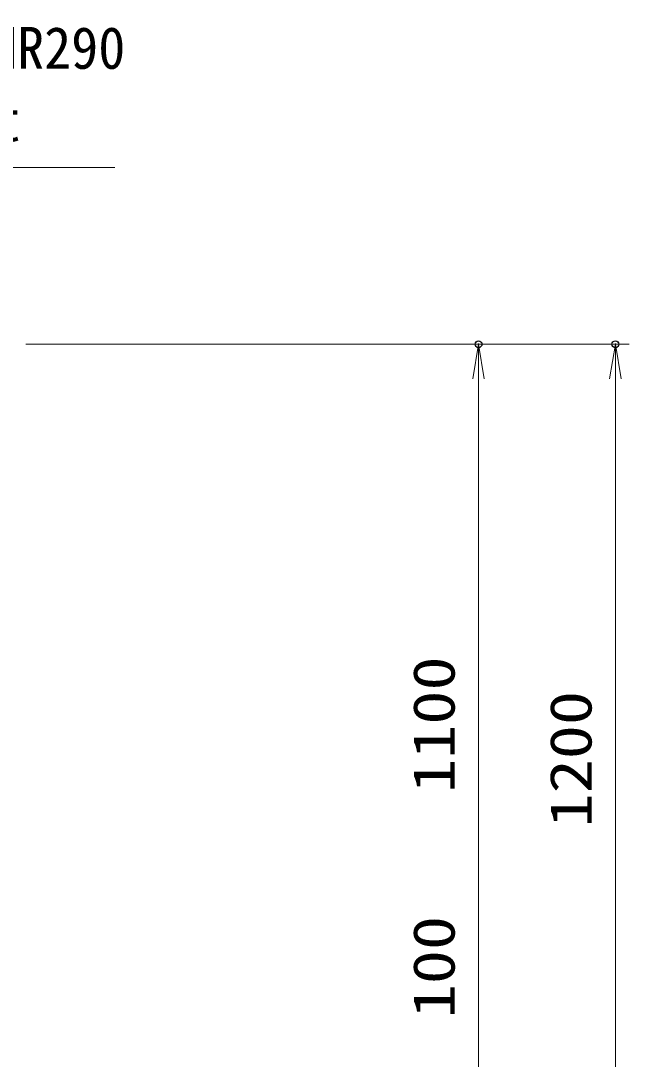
# Model space of a CAD drawing. Units: millimetres at full size. Extents: x -5940 to 5940, y -4200 to 4200.
# Drawn here: x -119 to 762, y -1263 to 240 of the extents above; entities that cross this region are included whole.
import ezdxf
from ezdxf.enums import TextEntityAlignment as Align

# ---------------------------------------------------------------- set-up
doc = ezdxf.new("R2010")
doc.units = ezdxf.units.MM
doc.header["$LTSCALE"] = 20
doc.header["$PDMODE"] = 32
doc.header["$PDSIZE"] = 10
doc.layers.add('0-6_寸法線', color=4, linetype='Continuous', lineweight=18)
doc.layers.add('0-7_0', color=7, linetype='Continuous', lineweight=18)
doc.layers.add('0-8_Defpoints', color=7, linetype='Continuous')
doc.styles.add('ＭＳ ゴシック', font='')
doc.styles.get('ＭＳ ゴシック').set_extended_font_data('MS Gothic')

# ---------------------------------------------------------------- blocks, each defined once
blk = doc.blocks.new('_Open')
at = {"layer": '0-7_0'}
blk.add_line((-20, 3.333), (0, 0), dxfattribs=at)
blk.add_lwpolyline([(-20, -3.333), (0, 0), (-20, 0)], dxfattribs=at)
blk = doc.blocks.new('S25')
at = {"layer": '0-6_寸法線'}
for points in [[(-2795332.3, 58507448.3), (-2809552.3, 58507448.3), (-2813491.2, 58499217.1), (-2813922.9, 58498315)], [(-2813641.6, 58499289), (-2813922.9, 58498315), (-2813340.9, 58499145.1)]]:
    blk.add_lwpolyline(points, dxfattribs=at)
at = {"layer": '0-6_寸法線', "color": 254, "style": 'ＭＳ ゴシック'}
for s, width, p in [('中間格子 STKMR290', 0.95, (-2808359.5, 58509945.1)), ('50×30×1.6t', 1.05, (-2808436.3, 58507845.1))]:
    blk.add_text(s, height=1212, dxfattribs=dict(at, width=width)).set_placement(p, align=Align.BOTTOM_LEFT)

msp = doc.modelspace()

# ---------------------------------------------------------------- linework, layer by layer
at = {"layer": '0-6_寸法線'}
for p, q in [((-111.54, -228.48), (563.45, -228.48)), ((-111.54, -228.48), (761.54, -228.48)), ((543.45, -1328.48), (543.45, -228.48)), ((741.54, -1428.48), (741.54, -228.48)), ((543.45, -1278.48), (543.45, -1228.48))]:
    msp.add_line(p, q, dxfattribs=at)
at = {"layer": '0-8_Defpoints'}
for p in [(543.45, -228.48), (741.54, -228.48)]:
    msp.add_point(p, dxfattribs=at)

# ---------------------------------------------------------------- block references
at = {"layer": '0-6_寸法線', "xscale": 0.05, "yscale": 0.05}
msp.add_blockref('S25', (139783.64, -2925345.27), dxfattribs=at)
at = {"layer": '0-6_寸法線', "xscale": 2.5, "yscale": 2.5, "rotation": 90}
for p in [(543.45, -228.48), (741.54, -228.48)]:
    msp.add_blockref('_Open', p, dxfattribs=at)

# ---------------------------------------------------------------- texts
at = {"layer": '0-6_寸法線', "color": 254, "style": 'ＭＳ ゴシック', "width": 1.2}
for s, p in [('1100', (527.11, -878.08)), ('1200', (725.2, -928.08)), ('100', (527.11, -1204.27))]:
    msp.add_text(s, height=60.56, rotation=90, dxfattribs=at).set_placement(p, align=Align.BOTTOM_LEFT)

doc.saveas('drawing.dxf')
